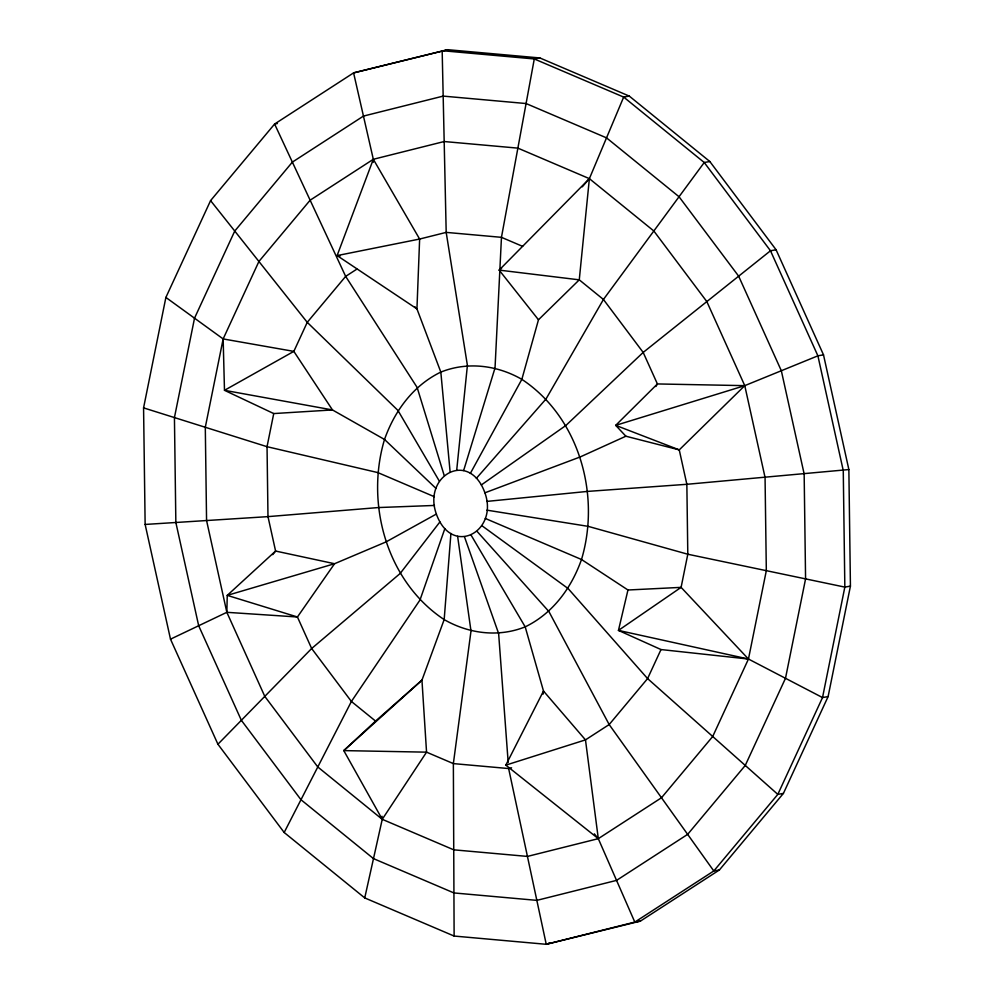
<?xml version="1.0" encoding="UTF-8"?>
<svg xmlns="http://www.w3.org/2000/svg" width="994" height="994" viewBox="0 0 994 994"><rect width="100%" height="100%" fill="white"/><g stroke="black" fill="none" stroke-linecap="round" stroke-linejoin="round"><path stroke-width="1.49" d="M450.928 533.467L444.169 619.597L421.953 680.157L375.57 721.085L351.404 701.466L311.656 648.51L297.43 616.988L227.253 595.369L334.556 563.722L297.43 616.988L226.843 612.316L206.566 520.533L205.298 427.283L223.153 338.929L258.912 261.472L310.128 200.204L373.322 159.288L444.181 141.533L517.874 148.131L589.38 178.647L653.828 230.981L706.833 301.592L744.767 385.647L765.057 477.418L766.324 570.668L748.457 659.034L712.71 736.492L661.482 797.76L598.301 838.663L527.441 856.418L453.749 849.82L382.243 819.317L317.782 766.97L264.789 696.372L226.843 612.316L227.253 595.369L275.587 551.049L334.556 563.722L385.908 541.978L436.354 514.06C422.475 475.443 469.267 449.387 484.91 492.813C498.789 531.417 451.997 557.485 436.354 514.06M373.21 162.382L373.322 159.288L353.591 72.885L447.76 49.7L539.879 57.95L629.264 96.083L709.828 161.513L776.078 249.767L823.504 354.833L848.864 469.553L850.429 586.125L828.114 696.57L783.421 793.386L719.395 869.974L640.409 921.115L546.24 944.3L454.121 936.05L364.736 897.917L284.172 832.487L217.922 744.233L170.496 639.167L145.136 524.447L143.571 407.875L165.886 297.43L210.579 200.614L274.605 124.026L353.591 72.885L447.76 49.7M456.731 469.926L467.404 365.432L446.194 232.385L442.168 50.694L534.287 58.944L539.879 57.95M543.134 694.123L543.494 691.041L525.192 626.854L471.181 535.281M436.006 488.427L384.516 439.46L332.468 409.938L273.735 413.566L267.038 446.691L267.982 516.631L275.587 551.049L272.716 554.652M364.736 897.917L382.243 819.317L382.031 816.248M485.258 518.433L581.502 559.498L627.959 590.001L618.454 630.407L660.998 649.554L748.457 659.034L822.523 697.564L828.114 696.57M629.264 96.083L623.673 97.077L589.38 178.647L579.266 279.836L538.475 319.782L521.85 379.348L470.348 473.405M463.639 470.547L495.037 367.904L501.461 237.33L534.287 58.944L623.673 97.077L704.237 162.507L770.487 250.761L817.9 355.827L843.26 470.547L844.838 587.106L822.523 697.564L777.817 794.38L713.804 870.968L634.806 922.097L546.24 944.3L508.642 768.548L453.363 763.603L426.55 752.16L343.787 750.607L382.243 819.317L426.55 752.16L421.953 680.157L343.787 750.607L375.57 721.085M444.877 528.559L420.002 599.978L351.404 701.466L284.172 832.487M660.998 649.554L647.591 678.591L609.173 724.551L585.478 739.884L505.834 765.131L598.301 838.663L634.806 922.097L640.409 921.115M505.834 765.131L543.494 691.041L585.478 739.884L598.301 838.663L594.35 833.867M655.841 386.554L657.407 383.945L643.18 352.423L603.433 299.467L579.266 279.836L499.15 270.107L589.38 178.647L582.26 186.822M439.907 521.937L400.135 573.501L311.656 648.51L217.922 744.233M476.387 478.313L546.017 398.979L603.433 299.467L704.237 162.507L709.828 161.513M501.572 268.33L499.15 270.107L538.475 319.782M481.357 484.923L565.897 425.457L643.18 352.423L770.487 250.761L776.078 249.767M356.883 269.113L345.663 276.382L307.245 322.329L293.839 351.379L224.482 390.319L223.153 338.929L165.886 297.43M170.496 639.167L226.843 612.316M823.504 354.833L817.9 355.827L744.767 385.647L679.25 449.884L625.885 436.217L580.123 456.979L484.91 492.813M508.642 768.548L511.587 767.803M277.401 123.529L274.605 124.026L345.663 276.382L417.132 387.436L444.169 475.418M848.864 469.553L686.854 484.302L587.727 491.396L486.811 501.411M850.429 586.125L844.838 587.106L687.798 554.23L588.199 526.36L486.936 510.158M783.421 793.386L777.817 794.38L647.591 678.591L568.096 588.535L481.904 525.702M719.395 869.974L713.804 870.968L609.173 724.551L548.887 611.521L477.108 531.442M145.136 524.447L267.982 516.631L378.292 507.561L434.453 505.449M627.959 590.001L681.101 587.367L748.457 659.034L618.454 630.407L681.101 587.367L687.798 554.23L686.854 484.302L679.25 449.884L615.696 425.357L657.407 383.945L744.767 385.647L615.696 425.357L625.885 436.217M548.763 943.033L551.832 943.306M340.035 256.092L337.103 255.595L373.322 159.288L419.63 239.045L416.946 308.898L440.827 372.091L450.083 471.591M223.153 338.929L293.839 351.379L332.468 409.938L224.482 390.319L273.735 413.566M143.571 407.875L267.038 446.691L377.819 472.585L434.341 496.714M522.633 246.363L501.461 237.33L446.194 232.385L419.63 239.045L337.103 255.595L416.946 308.898L414.784 306.724M210.579 200.614L307.245 322.329L397.923 410.41L439.36 481.171M464.533 536.946L498.628 633.513L508.182 762.41M457.625 536.325L470.994 631.041L453.363 763.603L454.121 936.05M194.526 318.179L174.435 417.579L175.851 522.484L198.676 625.735L241.356 720.302L300.983 799.735L373.483 858.617L453.935 892.935L536.835 900.365L616.553 880.386L687.649 834.364L745.264 765.43L785.496 678.293L805.575 578.893L804.158 473.989L781.334 370.737L738.654 276.17L679.039 196.75L606.526 137.855L526.074 103.538L443.175 96.107L363.456 116.087L292.373 162.109L234.746 231.043L194.526 318.179M384.516 439.46C365.22 503.958 386.753 581.577 444.169 619.597C468.82 633.774 498.503 637.564 525.192 626.854C552.826 613.484 571.463 587.951 581.502 559.498C600.798 494.987 579.278 417.368 521.85 379.348C497.199 365.171 467.528 361.394 440.827 372.091C413.206 385.473 394.568 411.007 384.516 439.46"/></g></svg>
